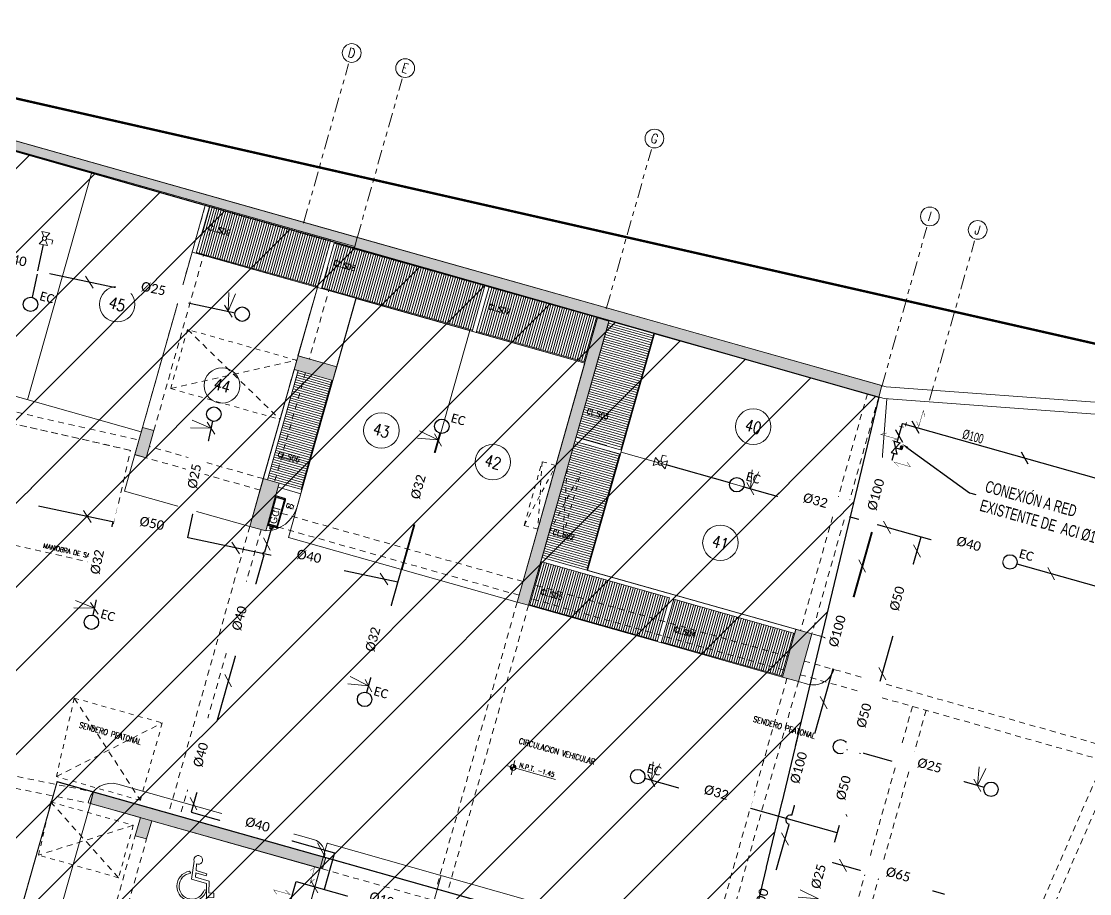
# Model space of a CAD drawing. Header units: inches. Extents: x 0 to 766, y -245 to 236.
# Drawn here: x 113.95 to 136.53, y -186.91 to -168.47 of the extents above; entities that cross this region are included whole.
import ezdxf
from ezdxf import colors
from ezdxf.entities.mleader import LeaderData, LeaderLine
from ezdxf.enums import TextEntityAlignment as Align
from ezdxf.math import Vec2, Vec3

# ---------------------------------------------------------------- set-up
doc = ezdxf.new("R2010")
doc.units = ezdxf.units.IN
doc.header["$MEASUREMENT"] = 0
for name, pattern in [('CONTINUA', [0]), ('HIDDEN2', [0.1875, 0.125, -0.0625]), ('PHANTOM', [2.5, 1.25, -0.25, 0.25, -0.25, 0.25, -0.25])]:
    doc.linetypes.add(name, pattern=pattern)
for name, color, linetype, lineweight in [('00 SOS 911 - ACCES. ACI', 125, 'Continuous', 9), ('000 SOS 911 - ACCESORIOS ACI', 3, 'Continuous', 20), ('000 SOS 911 ROCIADORES', 5, 'Continuous', 25), ('000 SOS 911 SOPORTES ACI', 3, 'Continuous', 25), ('000 SOS 911 TEXTOS', 4, 'Continuous', 0), ('000 SOS 911 TEXTOS ACI', 7, 'Continuous', 9), ('000 SOS 911 TUBERIA ACI', 1, 'Continuous', 25), ('A-PLACAS', 251, 'Continuous', 9), ('A-TEXTO-INDICACIONES', 251, 'Continuous', 9), ('A-VIGAS', 251, 'HIDDEN2', 9), ('CIRCULACION PEATONAL', 251, 'Continuous', 5), ('CLOSET', 251, 'Continuous', 9), ('EJES', 251, 'PHANTOM', 9), ('HATCH', 251, 'Continuous', 9), ('MUMERACIONESTAC', 251, 'Continuous', 9), ('MURO-BAJO', 251, 'Continuous', 9), ('MUROS', 251, 'Continuous', 9), ('NIVELES-NPT', 251, 'Continuous', 9), ('PROYECCIONES', 251, 'HIDDEN2', 9), ('Tabique 0.09', 251, 'Continuous', 5), ('TEXTO-AMBIENTE', 251, 'Continuous', 9), ('TEXTO-INDICACIONES', 251, 'Continuous', 9), ('VEREDAS', 251, 'Continuous', 9)]:
    doc.layers.add(name, color=color, linetype=linetype, lineweight=lineweight)
doc.layers.add('LAYERYYY', color=7, linetype='Continuous')
doc.layers.add('relleno', color=7, linetype='Continuous')
doc.styles.add('FICO', font='bgothl.ttf')
doc.styles.add('P&R', font='calibril.ttf')
doc.styles.add('PIPE', font='ARIALN.TTF', dxfattribs={"width": 0.8})
doc.styles.add('ROMANS', font='romans.shx', dxfattribs={"width": 0.8})
pattern_1 = [(164.214, (125.621474, -177.44306), (-0.0136023, -0.0481142), [])]
pattern_2 = [(74.214, (120.60737, -173.5834), (-0.0481142, 0.01360226), [])]
pattern_3 = [(74.214, (117.816726, -172.794433), (-0.0481142, 0.01360226), [])]
pattern_4 = [(74.214, (123.73478, -174.46757), (-0.0481142, 0.0136023), [])]
pattern_5 = [(344.214, (119.878916, -178.36561), (0.0136023, 0.0481142), [])]
pattern_6 = [(74.214, (127.8503, -181.68955), (-0.0481142, 0.0136023), [])]
pattern_7 = [(164.214, (125.64868, -177.34683), (-0.01360226, -0.0481142), [])]
pattern_8 = [(74.214, (127.646216, -180.665403), (-0.0481142, 0.01360226), [])]

# ---------------------------------------------------------------- blocks, each defined once
blk = doc.blocks.new('ESTR_PISO-SS')
at = {"layer": 'HATCH'}
h = blk.add_hatch(color=251, dxfattribs=at)
h.dxf.hatch_style = 1
h.paths.add_polyline_path([(16.428, 16.4), (24.278, 16.4), (24.278, 16.15), (16.428, 16.15)])
h.paths.add_polyline_path([(48.728, 19.44), (44.428, 19.44), (44.428, 18.05), (36.628, 18.05), (36.628, 17.65), (34.728, 17.65), (34.728, 15.94), (31.928, 15.94), (31.928, 15.69), (34.928, 15.69), (34.928, 17.45), (36.828, 17.45), (36.828, 17.85), (44.628, 17.85), (44.628, 19.24), (48.728, 19.24)])
h.paths.add_polyline_path([(8.478, 13.45), (12.478, 13.45), (12.478, 13.12), (12.278, 13.12), (12.278, 13.2), (8.478, 13.2)])
h.paths.add_polyline_path([(23.721, 47.977), (29.109, 49.079), (30.328, 43.124), (30.328, 34.35), (47.128, 34.35), (47.128, 29.35), (48.029, 29.35), (53.644, 25.45), (50.178, 20.459), (50.178, 19.24), (49.978, 19.24), (49.978, 20.521), (53.366, 25.4), (47.967, 29.15), (46.878, 29.15), (46.878, 34.1), (30.078, 34.1), (30.078, 43.098), (28.914, 48.784), (23.771, 47.732)])
h.paths.add_polyline_path([(-8.481, 46.57), (-7.091, 19.845), (-0.802, 20.216), (-0.296, 10.5), (5.028, 10.5), (5.028, 13.2), (5.278, 13.2), (5.278, 10.25), (-0.533, 10.25), (-1.038, 19.952), (-7.327, 19.581), (-8.742, 46.77), (6.203, 46.77), (6.203, 46.57)])
h = blk.add_hatch(color=251, dxfattribs=at)
h.dxf.hatch_style = 1
h.paths.add_polyline_path([(8.478, 18.6), (5.028, 18.6), (5.028, 17.15), (5.278, 17.15), (5.278, 18.35), (8.478, 18.35)])
h.paths.add_polyline_path([(4.028, 23.92), (8.478, 23.92), (8.478, 24.17), (5.278, 24.17), (5.278, 25.35), (5.028, 25.35), (5.028, 24.17), (4.028, 24.17)])
h.paths.add_polyline_path([(12.478, 20.57), (12.478, 22.52), (16.178, 22.52), (16.178, 20.57), (16.378, 20.57), (16.378, 22.52), (16.878, 22.52), (16.878, 22.77), (12.478, 22.77), (12.478, 29.37), (12.278, 29.37), (12.278, 20.57)])
h.paths.add_polyline_path([(15.778, 24.57), (19.078, 24.57), (19.078, 24.82), (15.778, 24.82)])
h.paths.add_polyline_path([(-2.283, 28.477), (-2.882, 28.446), (-2.869, 28.196), (-2.27, 28.227)])
h.paths.add_polyline_path([(-2.023, 23.484), (-2.622, 23.452), (-2.609, 23.203), (-2.01, 23.234)])
h.paths.add_polyline_path([(-2.543, 33.47), (-3.142, 33.439), (-3.129, 33.189), (-2.53, 33.22)])
h.paths.add_polyline_path([(4.028, 33.97), (9.128, 33.97), (9.128, 33.72), (5.378, 33.72), (5.378, 33.32), (5.128, 33.32), (5.128, 33.72), (4.028, 33.72)])
h.paths.add_polyline_path([(4.028, 29.27), (5.028, 29.27), (5.028, 29.87), (5.378, 29.87), (5.378, 29.27), (8.478, 29.27), (8.478, 29.02), (4.028, 29.02)])
h.paths.add_polyline_path([(5.678, 44.02), (6.528, 44.02), (6.528, 43.72), (5.678, 43.72)])
h.paths.add_polyline_path([(6.028, 41.32), (6.028, 40.27), (5.678, 40.27), (5.678, 41.32)])
h.paths.add_polyline_path([(3.178, 41.07), (3.178, 41.67), (2.928, 41.67), (2.928, 41.07)])
h.paths.add_polyline_path([(-3.188, 41.072), (-3.788, 41.041), (-3.775, 40.791), (-3.175, 40.822)])
h.paths.add_polyline_path([(17.728, 41.32), (17.728, 40.27), (17.378, 40.27), (17.378, 41.32)])
h.paths.add_polyline_path([(24.628, 44.795), (24.628, 44.195), (24.378, 44.195), (24.378, 44.795)])
h.paths.add_polyline_path([(24.628, 40.87), (24.628, 40.27), (24.378, 40.27), (24.378, 40.87)])
h.paths.add_polyline_path([(14.278, 33.72), (18.278, 33.72), (18.278, 33.97), (14.278, 33.97)])
h.paths.add_polyline_path([(15.778, 29.37), (19.078, 29.37), (19.078, 29.12), (15.778, 29.12)])
h.paths.add_polyline_path([(23.178, 28.595), (23.778, 28.595), (23.778, 28.845), (23.178, 28.845)])
h.paths.add_polyline_path([(23.178, 33.72), (23.778, 33.72), (23.778, 33.97), (23.178, 33.97)])
h.paths.add_polyline_path([(30.578, 28.725), (31.178, 28.725), (31.178, 28.975), (30.578, 28.975)])
h.paths.add_polyline_path([(36.628, 29.65), (36.628, 28.725), (36.878, 28.725), (36.878, 29.65)])
h.paths.add_polyline_path([(41.753, 30), (41.753, 29.4), (42.003, 29.4), (42.003, 30)])
h.paths.add_polyline_path([(46.878, 23.1), (46.878, 22.5), (47.128, 22.5), (47.128, 23.1)])
h.paths.add_polyline_path([(41.753, 22.75), (41.753, 22.15), (42.003, 22.15), (42.003, 22.75)])
h.paths.add_polyline_path([(28.078, 15.69), (27.828, 15.69), (27.828, 16.4), (28.078, 16.4)])
h.paths.add_polyline_path([(23.178, 20.57), (23.778, 20.57), (23.778, 20.82), (23.178, 20.82)])
h.paths.add_polyline_path([(23.178, 23.47), (23.778, 23.47), (23.778, 23.72), (23.178, 23.72)])
h.paths.add_polyline_path([(30.578, 20.15), (31.178, 20.15), (31.178, 20.4), (30.578, 20.4)])
h.paths.add_polyline_path([(36.628, 22.75), (36.628, 22.15), (36.878, 22.15), (36.878, 22.75)])
h.paths.add_polyline_path([(30.578, 25.2), (31.178, 25.2), (31.178, 25.45), (30.578, 25.45)])
h.paths.add_polyline_path([(18.978, 20.57), (19.578, 20.57), (19.578, 20.82), (18.978, 20.82)])
h.paths.add_polyline_path([(16.428, 12.87), (12.278, 12.87), (12.278, 13.12), (16.178, 13.12), (16.178, 18.52), (12.478, 18.52), (12.478, 15.12), (12.278, 15.12), (12.278, 18.77), (16.428, 18.77)])
h.paths.add_polyline_path([(5.028, 13.45), (8.478, 13.45), (8.478, 13.2), (5.028, 13.2)])
h.paths.add_polyline_path([(6.203, 46.52), (6.203, 46.77), (17.728, 46.77), (17.728, 46.52)])
h.paths.add_polyline_path([(11.553, 40.27), (11.803, 40.27), (11.803, 46.515), (11.553, 46.515)])
at = {"layer": 'A-PLACAS', "elevation": 0}
for points in [[(-8.481, 46.57), (-7.091, 19.845), (-0.802, 20.216), (-0.296, 10.5), (5.028, 10.5), (5.028, 13.2), (5.278, 13.2), (5.278, 10.25), (-0.533, 10.25), (-1.038, 19.952), (-7.327, 19.581), (-8.742, 46.77), (6.203, 46.77), (6.203, 46.57)], [(6.203, 46.52), (6.203, 46.77), (17.728, 46.77), (17.728, 46.52)], [(11.553, 40.27), (11.803, 40.27), (11.803, 46.515), (11.553, 46.515)], [(5.678, 44.02), (6.528, 44.02), (6.528, 43.72), (5.678, 43.72)], [(3.178, 41.07), (3.178, 41.67), (2.928, 41.67), (2.928, 41.07)], [(6.028, 41.32), (6.028, 40.27), (5.678, 40.27), (5.678, 41.32)], [(17.728, 41.32), (17.728, 40.27), (17.378, 40.27), (17.378, 41.32)], [(4.028, 33.97), (9.128, 33.97), (9.128, 33.72), (5.378, 33.72), (5.378, 33.32), (5.128, 33.32), (5.128, 33.72), (4.028, 33.72)]]:
    blk.add_lwpolyline(points, close=True, dxfattribs=at)
at = {"layer": 'A-VIGAS'}
for p, q in [((2.928, 41.67, 0), (2.928, 46.52, 0)), ((3.178, 41.67, 0), (3.178, 46.52, 0)), ((5.678, 46.52, 0), (5.678, 44.02, 0)), ((5.928, 46.52, 0), (5.928, 44.02, 0)), ((17.478, 46.52, 0), (17.478, 41.32, 0)), ((17.728, 46.52, 0), (17.728, 41.32, 0)), ((5.678, 43.72), (5.678, 41.32)), ((5.928, 43.72), (5.928, 41.32)), ((-3.175, 40.822, 0), (2.878, 41.137, 0)), ((5.678, 41.32, 0), (3.178, 41.32, 0)), ((5.678, 41.07, 0), (3.178, 41.07, 0)), ((6.028, 40.72, 0), (11.553, 40.72, 0)), ((17.378, 40.72, 0), (11.803, 40.72, 0)), ((24.378, 40.72, 0), (17.728, 40.72, 0)), ((6.028, 40.42, 0), (11.553, 40.42, 0)), ((17.378, 40.42, 0), (11.803, 40.42, 0)), ((24.375, 40.42, 0), (17.728, 40.42, 0)), ((20.193, 40.42, 0), (20.193, 33.97, 0)), ((20.493, 40.42, 0), (20.493, 33.97, 0)), ((5.678, 40.27, 0), (5.678, 33.97, 0)), ((5.928, 40.27, 0), (5.928, 33.97, 0)), ((11.553, 40.27, 0), (11.553, 33.97, 0)), ((11.803, 40.27, 0), (11.803, 33.97, 0)), ((17.478, 40.27, 0), (17.478, 33.97, 0)), ((17.728, 40.27, 0), (17.728, 33.97, 0)), ((24.375, 40.27, 0), (23.525, 33.97, 0)), ((24.628, 40.27, 0), (23.778, 33.97)), ((-2.543, 33.47, 0), (4.028, 33.97, 0)), ((9.128, 33.97, 0), (11.553, 33.97, 0)), ((11.803, 33.97, 0), (14.278, 33.97, 0)), ((-2.527, 33.221, 0), (4.037, 33.72, 0)), ((9.128, 33.72, 0), (12.278, 33.72, 0)), ((5.128, 29.87, 0), (5.128, 33.32, 0)), ((5.378, 29.87, 0), (5.378, 33.32, 0))]:
    blk.add_line(p, q, dxfattribs=at)
at = {"layer": 'A-VIGAS', "elevation": 0}
blk.add_lwpolyline([(2.878, 41.387), (-3.188, 41.072), (-3.475, 46.57)], dxfattribs=at)
blk = doc.blocks.new('A$C5B0679F2')
at = {"layer": 'MURO-BAJO', "linetype": 'ByBlock'}
for points in [[(0.7, 0.28), (0.64, 0.52), (0.342, 0.52), (0.323, 0.613), (0.551, 0.613), (0.551, 0.659), (0.313, 0.659), (0.284, 0.8, 4.631739), (0.22, 0.84), (0.273, 0.458), (0.597, 0.458), (0.679, 0.165), (0.829, 0.211), (0.806, 0.304)], [(0.593, 0.319, -1.909264), (0.223, 0.575), (0.186, 0.609, 1.829458), (0.638, 0.319)]]:
    blk.add_lwpolyline(points, format="xyb", close=True, dxfattribs=at)
blk = doc.blocks.new('GCI_01')
at = {"color": 251}
for points in [[(-0.3, 0.02), (-0.3, 0.22), (-0.32, 0.22), (-0.32, 0), (0.32, 0), (0.32, 0.22), (0.3, 0.22), (0.3, 0.02)], [(0.3, 0.2), (0.3, 0.22), (-0.3, 0.22), (-0.3, 0.2)]]:
    blk.add_lwpolyline(points, close=True, dxfattribs=at)
blk = doc.blocks.new('NPT')
at = {"layer": 'NIVELES-NPT'}
h = blk.add_hatch(color=256, dxfattribs=at)
h.paths.add_polyline_path([(0, -0.061), (0, 0), (-0.06, 0, 0.004279), (-0.06, -0.001, 0.414214)])
h.paths.add_polyline_path([(0, 0), (0.06, 0, 0.409209), (0, 0.059)])
blk.add_line((0.932, 0), (-0.119, 0), dxfattribs=at)
blk.add_lwpolyline([(0, -0.16), (0, 0.149)], dxfattribs=at)
at = {"layer": 'NIVELES-NPT', "linetype": 'Continuous'}
blk.add_circle((0, -0.001), 0.0603, dxfattribs=at)
at = {"layer": 'NIVELES-NPT', "style": 'ROMANS', "width": 0.8}
blk.add_attdef('N.P.T.±0.00', (0.118, 0.036), '', height=0.1, dxfattribs=at)
blk = doc.blocks.new('EJE')
at = {"linetype": 'Continuous'}
blk.add_circle((0, 0), 0.5, dxfattribs=at)
at = {"layer": 'A-TEXTO-INDICACIONES', "style": 'ROMANS'}
blk.add_attdef('EJE', text='', height=0.22, rotation=0, dxfattribs=at).set_placement((0.007, 0.028), align=Align.MIDDLE_CENTER)
blk = doc.blocks.new('A$C0ADE16D5')
at = {"layer": 'PROYECCIONES', "color": 252}
blk.add_lwpolyline([(-2.495, -0.163), (-2.104, -6.15), (0.39, -5.987), (0, 0)], close=True, dxfattribs=at)
at = {"layer": 'PROYECCIONES', "color": 252, "char_height": 0.1, "attachment_point": 1, "rotation": 274, "style": 'ROMANS'}
for s, width, insert in [('\\pxql;MANIOBRA DE SALIDA', 3.38466, (-0.055, -0.11)), ('MANIOBRA DE SALIDA', 1.28481, (-2.013, -4.791))]:
    blk.add_mtext_dynamic_manual_height_columns(s, width=width, gutter_width=12.5, heights=[0], dxfattribs=dict(at, insert=insert))
blk = doc.blocks.new('UPR1')
at = {"layer": '000 SOS 911 ROCIADORES'}
blk.add_circle((0, 0), 6, dxfattribs=at)
blk = doc.blocks.new('SPRIG4')
blk.add_circle((0, 0), 6)
at = {"layer": 'LAYERYYY', "insert": (11.62, 12.96), "char_height": 7.5, "width": 9.4411, "attachment_point": 2, "style": 'P&R'}
blk.add_mtext('EC', dxfattribs=at)
blk = doc.blocks.new('000 SOS 911 Gabinete ACI')
at = {"layer": '000 SOS 911 - ACCESORIOS ACI', "const_width": 0.0176}
blk.add_lwpolyline([(-0.524, 0.177), (0.532, 0.177), (0.532, -0.177), (-0.524, -0.177)], close=True, dxfattribs=at)
at = {"layer": '000 SOS 911 - ACCESORIOS ACI', "color": 7, "style": 'FICO'}
blk.add_text('GCI', height=0.2637, rotation=0.0012, dxfattribs=at).set_placement((-0.485, -0.132, 0))
blk = doc.blocks.new('000 SOS911 - COLGADORES')
at = {"layer": '000 SOS 911 - ACCESORIOS ACI'}
blk.add_lwpolyline([(2289.82, 2442.904), (2290.031, 2442.693)], dxfattribs=at)
blk = doc.blocks.new('006')
at = {"layer": '000 SOS 911 - ACCESORIOS ACI'}
h = blk.add_hatch(color=256, dxfattribs=at)
h.dxf.hatch_style = 1
h.paths.add_polyline_path([(1806.967, 1493.848), (1806.967, 1493.902), (1806.87, 1493.902), (1806.87, 1493.848)])
at = {"layer": '000 SOS 911 - ACCESORIOS ACI', "lineweight": 30}
for p, q in [((1806.87, 1493.719), (1806.87, 1493.902)), ((1806.967, 1493.902), (1806.87, 1493.902)), ((1806.967, 1493.848), (1806.967, 1493.902)), ((1806.707, 1493.807), (1807.032, 1493.632)), ((1807.032, 1493.807), (1806.707, 1493.632)), ((1806.707, 1493.632), (1806.707, 1493.807)), ((1806.87, 1493.848), (1806.967, 1493.848)), ((1807.032, 1493.632), (1807.032, 1493.807))]:
    blk.add_line(p, q, dxfattribs=at)
blk = doc.blocks.new('000 SOS911 - VALVULA DE PURGA')
at = {"layer": '000 SOS 911 - ACCESORIOS ACI'}
for p, q in [((2264.994, 2413.473), (2264.994, 2413.606)), ((2264.994, 2413.606), (2265.084, 2413.606)), ((2264.862, 2413.343), (2264.862, 2413.519)), ((2264.862, 2413.519), (2264.959, 2413.455)), ((2264.957, 2413.405), (2264.862, 2413.343)), ((2265.127, 2413.519), (2265.029, 2413.455)), ((2265.032, 2413.406), (2265.127, 2413.343)), ((2265.127, 2413.343), (2265.127, 2413.519))]:
    blk.add_line(p, q, dxfattribs=at)
blk.add_circle((2264.994, 2413.429), 0.044, dxfattribs=at)
blk = doc.blocks.new('Soporte Longitudinal')
at = {"layer": '000 SOS 911 SOPORTES ACI', "const_width": 0.02}
blk.add_lwpolyline([(-0.14, -0.149), (-0.405, 0), (0.405, 0), (0.197, 0.164)], dxfattribs=at)
blk = doc.blocks.new('ACCS.ELBOW.90')
at = {"layer": '000 SOS 911 - ACCESORIOS ACI', "color": 100}
for p, q in [((0.098, 0.168), (-0.098, 0.168)), ((0.168, -0.098), (0.168, 0.098))]:
    blk.add_line(p, q, dxfattribs=at)
at = {"layer": '000 SOS 911 - ACCESORIOS ACI', "color": 9}
for p in [(0, 0.168), (0.168, 0)]:
    blk.add_line(p, (0, 0), dxfattribs=at)
blk = doc.blocks.new('SOPORT NUEV')
at = {"layer": '000 SOS 911 SOPORTES ACI', "color": 1, "const_width": 0.00879, "elevation": 0}
blk.add_lwpolyline([(226899.283, 8188413.479), (226899.349, 8188413.362), (226899.349, 8188413.718), (226899.421, 8188413.627)], dxfattribs=at)

msp = doc.modelspace()

# ---------------------------------------------------------------- hatches: boundary and pattern name
at = {"layer": 'HATCH'}
h = msp.add_hatch(dxfattribs=at)
h.set_pattern_fill('_USER', color=251, scale=0.05, angle=164.214, pattern_type=0)
h.set_pattern_definition(pattern_3)
h.paths.add_polyline_path([(120.489, -173.082), (117.939, -172.361), (117.659, -173.353), (120.209, -174.074)])
h = msp.add_hatch(dxfattribs=at)
h.set_pattern_fill('_USER', color=251, scale=0.05, angle=164.214, pattern_type=0)
h.set_pattern_definition(pattern_3)
h.paths.add_polyline_path([(120.489, -173.082), (117.939, -172.361), (117.659, -173.353), (120.209, -174.074)])
h = msp.add_hatch(dxfattribs=at)
h.set_pattern_fill('_USER', color=251, scale=0.05, angle=164.214, pattern_type=0)
h.set_pattern_definition(pattern_2)
h.paths.add_polyline_path([(123.747, -174.055), (120.572, -173.158), (120.305, -174.101), (123.481, -174.998)])
h = msp.add_hatch(dxfattribs=at)
h.set_pattern_fill('_USER', color=251, scale=0.05, angle=164.214, pattern_type=0)
h.set_pattern_definition(pattern_2)
h.paths.add_polyline_path([(123.747, -174.055), (120.572, -173.158), (120.305, -174.101), (123.481, -174.998)])
h = msp.add_hatch(dxfattribs=at)
h.set_pattern_fill('_USER', color=251, scale=0.05, angle=164.214, pattern_type=0)
h.set_pattern_definition(pattern_4)
h.paths.add_polyline_path([(126.129, -174.729), (123.844, -174.083), (123.577, -175.026), (125.862, -175.672)])
h = msp.add_hatch(dxfattribs=at)
h.set_pattern_fill('_USER', color=251, scale=0.05, angle=164.214, pattern_type=0)
h.set_pattern_definition(pattern_4)
h.paths.add_polyline_path([(126.129, -174.729), (123.844, -174.083), (123.577, -175.026), (125.862, -175.672)])
h = msp.add_hatch(dxfattribs=at)
h.set_pattern_fill('_USER', color=251, scale=0.05, angle=164.214, pattern_type=0)
h.set_pattern_definition(pattern_7)
h.paths.add_polyline_path([(125.676, -177.251), (126.619, -177.517), (127.313, -175.063), (126.37, -174.797)])
h = msp.add_hatch(dxfattribs=at)
h.set_pattern_fill('_USER', color=251, scale=0.05, angle=164.214, pattern_type=0)
h.set_pattern_definition(pattern_7)
h.paths.add_polyline_path([(125.676, -177.251), (126.619, -177.517), (127.313, -175.063), (126.37, -174.797)])
h = msp.add_hatch(dxfattribs=at)
h.set_pattern_fill('_USER', color=251, scale=0.05, angle=-15.786, pattern_type=0)
h.set_pattern_definition(pattern_5)
h.paths.add_polyline_path([(120.513, -176.051), (119.81, -175.852), (119.157, -178.162), (119.86, -178.36)])
h = msp.add_hatch(dxfattribs=at)
h.set_pattern_fill('_USER', color=251, scale=0.05, angle=-15.786, pattern_type=0)
h.set_pattern_definition(pattern_5)
h.paths.add_polyline_path([(120.513, -176.051), (119.81, -175.852), (119.157, -178.162), (119.86, -178.36)])
h = msp.add_hatch(dxfattribs=at)
h.set_pattern_fill('_USER', color=251, scale=0.05, angle=164.214, pattern_type=0)
h.set_pattern_definition(pattern_1)
h.paths.add_polyline_path([(126.592, -177.613), (125.649, -177.347), (124.955, -179.801), (125.898, -180.067)])
h = msp.add_hatch(dxfattribs=at)
h.set_pattern_fill('_USER', color=251, scale=0.05, angle=164.214, pattern_type=0)
h.set_pattern_definition(pattern_1)
h.paths.add_polyline_path([(126.592, -177.613), (125.649, -177.347), (124.955, -179.801), (125.898, -180.067)])
h = msp.add_hatch(dxfattribs=at)
h.set_pattern_fill('_USER', color=251, scale=0.05, angle=74.214, pattern_type=0)
h.set_pattern_definition(pattern_8)
h.paths.add_polyline_path([(127.393, -181.56), (127.646, -180.665), (124.928, -179.897), (124.675, -180.792)])
h = msp.add_hatch(dxfattribs=at)
h.set_pattern_fill('_USER', color=251, scale=0.05, angle=74.214, pattern_type=0)
h.set_pattern_definition(pattern_8)
h.paths.add_polyline_path([(127.393, -181.56), (127.646, -180.665), (124.928, -179.897), (124.675, -180.792)])
h = msp.add_hatch(dxfattribs=at)
h.set_pattern_fill('_USER', color=251, scale=0.05, angle=74.214, pattern_type=0)
h.set_pattern_definition(pattern_6)
h.paths.add_polyline_path([(130.039, -182.308), (130.292, -181.414), (127.742, -180.693), (127.489, -181.588)])
h = msp.add_hatch(dxfattribs=at)
h.set_pattern_fill('_USER', color=251, scale=0.05, angle=74.214, pattern_type=0)
h.set_pattern_definition(pattern_6)
h.paths.add_polyline_path([(130.039, -182.308), (130.292, -181.414), (127.742, -180.693), (127.489, -181.588)])

# ---------------------------------------------------------------- linework, layer by layer
at = {"color": 2, "elevation": 0}
msp.add_lwpolyline([(115.474, -184.758), (115.474, -184.758)], dxfattribs=at)
msp.add_arc((119.302, -178.566, 0), 0.7, 224.2353, 224.2356)
at = {"layer": '000 SOS 911 - ACCESORIOS ACI'}
for p, q in [((118.322, -174.595, 0), (118.331, -174.198, 0)), ((118.322, -174.595, 0), (118.475, -174.229, 0)), ((129.358, -178.344, 0), (129.394, -177.948, 0)), ((129.358, -178.344, 0), (129.536, -177.989, 0)), ((127.265, -184.515, 0), (127.3, -184.12, 0)), ((127.265, -184.515, 0), (127.442, -184.16, 0)), ((134.155, -184.619, 0), (134.19, -184.223, 0)), ((134.155, -184.619, 0), (134.332, -184.264, 0))]:
    msp.add_line(p, q, dxfattribs=at)
at = {"layer": '000 SOS 911 - ACCESORIOS ACI', "color": 4, "elevation": 0}
for points in [[(117.555, -176.897), (117.955, -177.065), (117.521, -177.056)], [(122.365, -177.122), (122.753, -177.316), (122.321, -177.278)]]:
    msp.add_lwpolyline(points, dxfattribs=at)
at = {"layer": '000 SOS 911 TUBERIA ACI'}
for p, q in [((122.794, -177.174, 0), (121.244, -182.654, 0)), ((129.217, -178.304, 0), (132.064, -179.109, 0)), ((136.163, -180.267, 0), (139.134, -181.107, 0)), ((131.676, -183.918, 0), (132.578, -180.725, 0)), ((131.676, -183.918, 0), (131.24, -185.459, 0)), ((131.409, -183.842, 0), (131.676, -183.918, 0)), ((131.676, -183.918, 0), (134.297, -184.659, 0)), ((130.113, -185.32, 0), (127.123, -184.475, 0)), ((131.193, -185.625, 0), (130.113, -185.32, 0)), ((131.023, -186.226, 0), (131.24, -185.459, 0)), ((131.023, -186.226, 0), (130.718, -187.307, 0)), ((131.023, -186.226, 0), (133.791, -187.009, 0))]:
    msp.add_line(p, q, dxfattribs=at)
at = {"layer": '000 SOS 911 TUBERIA ACI', "elevation": 0}
for points in [[(112.28, -173.317), (118.466, -174.625)], [(114.293, -173.743), (114.174, -174.3)], [(117.986, -176.921), (117.46, -179.377)], [(132.001, -178.987), (132.394, -177.598)], [(132.427, -177.479), (132.427, -177.479)], [(128.923, -178.221), (127.58, -177.841)], [(111.264, -178.067), (121.905, -180.316)], [(115.883, -179.043), (115.461, -181.02)], [(119.233, -179.175), (119.088, -179.689)], [(130.23, -185.249), (131.947, -179.179)], [(131.974, -179.083), (131.974, -179.083)], [(119.071, -179.749), (117.534, -185.185)], [(117.534, -185.185), (120.566, -186.042)], [(119.355, -188.063), (119.753, -186.653), (129.088, -189.292), (130.176, -185.442)], [(120.566, -186.042), (120.346, -186.821)]]:
    msp.add_lwpolyline(points, dxfattribs=at)
at = {"layer": '000 SOS 911 TUBERIA ACI', "color": 3, "elevation": 0}
msp.add_lwpolyline([(132.769, -176.911), (132.914, -177.171)], dxfattribs=at)
at = {"layer": '000 SOS 911 TUBERIA ACI', "color": 5}
msp.add_circle((119.233, -179.175, 0), 0.0312, dxfattribs=at)
at = {"layer": '000 SOS 911 TUBERIA ACI', "color": 4}
for centre, radius, start, end in [((131.974, -179.083, 0), 0.1, 74.2053, 254.2227), ((119.079, -179.719, 0), 0.0312, 74.214, 254.214), ((130.203, -185.345, 0), 0.1, 74.2416, 254.1864)]:
    msp.add_arc(centre, radius, start, end, dxfattribs=at)
at = {"layer": 'CIRCULACION PEATONAL', "color": 251, "linetype": 'CONTINUA', "ltscale": 0.25, "elevation": 0}
for points in [[(117.557, -173.345), (117.843, -172.334), (113.032, -170.974), (111.671, -175.785), (116.483, -177.146)], [(115.437, -171.654), (114.077, -176.466)], [(123.427, -175.004), (121.999, -180.056)], [(126.625, -177.571), (131.989, -179.087)], [(122.821, -186.524), (121.46, -191.335)]]:
    msp.add_lwpolyline(points, dxfattribs=at)
for points in [[(118.775, -179.145), (120.204, -174.093), (117.557, -173.345), (116.129, -178.397)], [(125.857, -175.691), (124.429, -180.743), (119.593, -179.376), (121.021, -174.324)], [(132.185, -176.441), (127.332, -175.069), (125.917, -180.073), (131.282, -181.589), (132.061, -178.833), (132.238, -176.445)], [(114.358, -188.704), (115.406, -184.999), (120.265, -186.373), (119.218, -190.078)], [(120.415, -185.843), (125.226, -187.204), (123.866, -192.015), (119.055, -190.655)]]:
    msp.add_lwpolyline(points, close=True, dxfattribs=at)
at = {"layer": 'CIRCULACION PEATONAL'}
msp.add_point((120.415, -185.843, 0), dxfattribs=at)
at = {"layer": 'CLOSET'}
for p, q in [((117.644, -173.369, 0), (120.204, -174.093, 0)), ((117.649, -173.35, 0), (120.209, -174.074, 0)), ((120.29, -174.117, 0), (123.475, -175.018, 0)), ((120.296, -174.098, 0), (123.481, -174.998, 0)), ((123.572, -175.045, 0), (125.857, -175.691, 0)), ((123.577, -175.026, 0), (125.862, -175.672, 0)), ((126.616, -177.527, 0), (127.313, -175.063, 0)), ((126.635, -177.532, 0), (127.332, -175.069, 0)), ((119.86, -178.36, 0), (120.513, -176.051, 0)), ((119.879, -178.366, 0), (120.532, -176.056, 0)), ((126.592, -177.613, 0), (125.898, -180.067, 0)), ((126.611, -177.619, 0), (125.917, -180.073, 0)), ((124.669, -180.811, 0), (127.388, -181.58, 0)), ((124.675, -180.792, 0), (127.393, -181.56, 0)), ((127.484, -181.607, 0), (130.034, -182.328, 0)), ((127.489, -181.588, 0), (130.039, -182.308, 0))]:
    msp.add_line(p, q, dxfattribs=at)
at = {"layer": 'EJES', "linetype": 'PHANTOM', "ltscale": 0.25}
for p, q in [((119.913, -172.732, 0), (120.865, -169.364, 0)), ((121.043, -173.052, 0), (121.996, -169.684, 0)), ((126.312, -174.541, 0), (127.264, -171.173, 0)), ((132.134, -176.187, 0), (133.086, -172.819, 0)), ((133.144, -176.473, 0), (134.096, -173.105, 0))]:
    msp.add_line(p, q, dxfattribs=at)
at = {"layer": 'MUMERACIONESTAC', "linetype": 'Continuous'}
for centre in [(115.973, -174.447, 0), (118.189, -176.165, 0), (121.557, -177.117, 0), (129.417, -177.035, 0), (123.914, -177.783, 0), (128.723, -179.489, 0)]:
    msp.add_circle(centre, 0.375, dxfattribs=at)
at = {"layer": 'MUROS'}
for p, q in [((132.228, -176.193, 0), (106.668, -168.967, 0)), ((113.027, -170.973, 0), (117.843, -172.334, 0)), ((117.939, -172.361, 0), (120.489, -173.082, 0)), ((123.844, -174.083, 0), (126.129, -174.729, 0)), ((126.129, -174.729, 0), (124.429, -180.743, 0)), ((125.676, -177.251, 0), (126.37, -174.797, 0)), ((126.37, -174.797, 0), (132.185, -176.441, 0)), ((120.613, -175.767, 0), (119.795, -175.536, 0)), ((119.81, -175.852, 0), (120.532, -176.056, 0)), ((120.532, -176.056, 0), (120.613, -175.767, 0)), ((143.72, -177.042, 0), (132.228, -176.193, 0)), ((132.185, -176.441, 0), (143.452, -177.273, 0)), ((124.955, -179.801, 0), (125.649, -177.347, 0)), ((119.112, -179.24, 0), (119.371, -178.326, 0)), ((118.775, -179.145, 0), (119.112, -179.24, 0)), ((124.669, -180.811, 0), (124.928, -179.897, 0)), ((124.429, -180.743, 0), (124.669, -180.811, 0)), ((130.292, -181.414, 0), (130.034, -182.328, 0)), ((130.371, -182.423, 0), (130.657, -181.413, 0)), ((130.034, -182.328, 0), (130.371, -182.423, 0)), ((115.406, -184.999, 0), (115.474, -184.758, 0)), ((115.474, -184.758, 0), (120.381, -186.146, 0)), ((116.464, -185.298, 0), (115.406, -184.999, 0)), ((116.355, -185.683, 0), (116.464, -185.298, 0)), ((116.705, -185.366, 0), (116.596, -185.751, 0)), ((120.313, -186.386, 0), (116.705, -185.366, 0)), ((116.596, -185.751, 0), (116.355, -185.683, 0)), ((120.381, -186.146, 0), (120.313, -186.386, 0))]:
    msp.add_line(p, q, dxfattribs=at)
at = {"layer": 'MUROS', "elevation": 0}
msp.add_lwpolyline([(116.347, -177.627), (116.587, -177.695), (116.75, -177.117), (116.51, -177.049)], close=True, dxfattribs=at)
at = {"layer": 'PROYECCIONES'}
for p, q in [((117.459, -174.98, 0), (119.415, -176.883, 0)), ((117.105, -176.23, 0), (119.768, -175.632, 0)), ((115.066, -182.773, 0), (116.463, -184.934, 0)), ((114.689, -184.433, 0), (116.926, -183.298, 0)), ((114.567, -184.968, 0), (116.001, -186.57, 0)), ((116.314, -185.462, 0), (114.312, -186.092, 0))]:
    msp.add_line(p, q, dxfattribs=at)
at = {"layer": 'PROYECCIONES', "ltscale": 0.5}
for p, q in [((124.575, -179.122, 0), (125.245, -177.856, 0)), ((124.956, -177.775, 0), (124.864, -179.203, 0)), ((125.485, -177.924, 0), (125.393, -179.353, 0)), ((125.105, -179.271, 0), (125.774, -178.006, 0))]:
    msp.add_line(p, q, dxfattribs=at)
at = {"layer": 'PROYECCIONES', "color": 6, "linetype": 'PHANTOM', "ltscale": 0.5, "const_width": 0.05, "elevation": 0}
msp.add_lwpolyline([(164.908, -179.299), (163.462, -187.292, -0.177743), (161.369, -190.858), (155.504, -195.68), (140.885, -191.547), (143.272, -183.105), (143.731, -176.892), (106.776, -168.491)], format="xyb", dxfattribs=at)
at = {"layer": 'PROYECCIONES', "ltscale": 0.5, "elevation": 0}
for points in [[(119.768, -175.632), (117.459, -174.98), (117.105, -176.23), (119.415, -176.883)], [(124.956, -177.775), (125.245, -177.856), (124.864, -179.203), (124.575, -179.122)], [(125.105, -179.271), (125.393, -179.353), (125.774, -178.006), (125.485, -177.924)], [(116.463, -184.934), (114.689, -184.433), (115.066, -182.773), (116.926, -183.298)], [(116.001, -186.57), (114.312, -186.092), (114.567, -184.968), (116.314, -185.462)]]:
    msp.add_lwpolyline(points, close=True, dxfattribs=at)
at = {"layer": 'PROYECCIONES', "color": 251, "ltscale": 2, "const_width": 0.025, "elevation": 0}
msp.add_lwpolyline([(129.98, -188.859), (127.423, -197.905), (121.096, -196.116), (120.606, -197.848), (124.792, -199.032), (124.724, -199.272), (124.243, -199.136), (123.223, -202.745), (123.271, -202.758), (121.666, -208.436), (117.672, -207.307), (117.762, -206.989), (106.383, -203.772), (109.367, -193.216), (112.038, -193.971), (114.704, -184.541)], close=True, dxfattribs=at)
at = {"layer": 'Tabique 0.09', "lineweight": 0, "elevation": 0}
for points in [[(117.93, -172.359), (117.644, -173.369), (117.557, -173.345), (117.843, -172.334)], [(117.563, -173.325), (117.563, -173.325)], [(125.649, -177.347), (126.611, -177.619), (126.635, -177.532), (125.673, -177.26)]]:
    msp.add_lwpolyline(points, close=True, dxfattribs=at)
for points in [[(120.981, -173.273), (120.562, -173.155), (120.29, -174.117), (120.204, -174.093), (120.489, -173.082), (120.994, -173.225), (120.981, -173.273)], [(123.834, -174.08), (123.747, -174.055), (123.475, -175.018), (123.562, -175.042), (123.834, -174.08)], [(119.148, -178.159), (119.8, -175.849), (119.714, -175.825), (119.061, -178.134), (119.148, -178.159)], [(119.373, -178.316), (119.854, -178.452), (119.879, -178.366), (119.398, -178.23), (119.373, -178.316)]]:
    msp.add_lwpolyline(points, dxfattribs=at)
at = {"layer": 'Tabique 0.09', "lineweight": 0}
msp.add_polyline3d([(130.295, -181.404, 0), (130.32, -181.317, 0), (124.955, -179.801, 0), (124.93, -179.887, 0), (127.649, -180.656, 0), (127.388, -181.58, 0), (127.474, -181.604, 0), (127.736, -180.68, 0), (130.295, -181.404, 0)], dxfattribs=at)
at = {"layer": 'VEREDAS'}
for p, q in [((120.204, -174.093, 0), (119.795, -175.536, 0)), ((120.613, -175.767, 0), (121.022, -174.324, 0)), ((119.775, -178.73, 0), (119.854, -178.452, 0)), ((130.657, -181.413, 0), (130.849, -181.467, 0)), ((131.16, -182.022, 0), (131.119, -182.167, 0)), ((130.563, -182.477, 0), (130.371, -182.423, 0))]:
    msp.add_line(p, q, dxfattribs=at)
at = {"layer": 'VEREDAS', "elevation": 0}
msp.add_lwpolyline([(115.406, -184.999), (115.358, -184.985), (115.371, -184.937, -0.414212), (115.988, -184.592), (120.125, -185.761, -0.38519), (120.357, -186.139)], format="xyb", dxfattribs=at)
at = {"layer": 'VEREDAS'}
for centre, radius, start, end in [((119.102, -178.54, 0), 0.7, 270.8339, 344.2112), ((130.727, -181.9, 0), 0.45, 344.214, 74.214), ((130.686, -182.044, 0), 0.45, 254.2104, 344.214)]:
    msp.add_arc(centre, radius, start, end, dxfattribs=at)

# ---------------------------------------------------------------- block references
at = {"linetype": 'Continuous', "rotation": 73.46111227420867}
msp.add_blockref('A$C0ADE16D5', (110.406, -176.205, 0), dxfattribs=at)
for name, p, rotation in [('GCI_01', (119.235, -178.807, 0), 254.213998829618), ('A$C5B0679F2', (117.16, -186.969, 0), 344.2139988296181)]:
    msp.add_blockref(name, p, dxfattribs=dict(rotation=rotation))
at = {"rotation": 344.2139988296181}
msp.add_blockref('NPT', (124.341, -184.239, 0), dxfattribs=at).add_auto_attribs({'N.P.T.±0.00': 'N.P.T. -1.45'})
at = {"layer": '00 SOS 911 - ACCES. ACI'}
for p, rotation in [((-2632.006, -2087.843, 0), 348.011386793178), ((-2629.069, -2088.456, 0), 348.011386793178), ((-2628.493, -2092.279, 0), 348.039594805664), ((-2745.358, -1905.02, 0), 344.2139988296181), ((-2738.753, -1906.048, 0), 344.2139988296181), ((-2632.051, -2092.797, 0), 348.011386793178), ((-2735.866, -1906.864, 0), 344.2139988296181), ((-2628.912, -2093.461, 0), 348.011386793178), ((-2736.391, -1907.684, 0), 344.2139988296181), ((-2625.779, -2094.115, 0), 348.011386793178), ((-2732.396, -1907.845, 0), 344.2139988296181), ((-2628.37, -2099.794, 0), 348.1169249572258), ((-2628.37, -2099.794, 0), 348.1169249572258), ((-2735.966, -1909.962, 0), 344.2139988296181), ((-2749.791, -1910.108, 0), 344.2139988296181), ((-2746.827, -1910.216, 0), 344.2139988296181), ((-2746.827, -1910.216, 0), 344.2139988296181), ((-2737.207, -1910.571, 0), 344.2139988296181), ((-2740.846, -1912.219, 0), 344.2139988296181), ((-2733.956, -1912.323, 0), 344.2139988296181), ((-2736.782, -1912.849, 0), 344.2139988296181), ((-2738.023, -1913.458, 0), 344.2139988296181), ((-2747.833, -1913.665, 0), 344.2139988296181), ((-2747.973, -1914.466, 0), 344.2139988296181), ((-2737.312, -1914.723, 0), 344.2139988296181), ((-2737.312, -1914.723, 0), 344.2139988296181)]:
    msp.add_blockref('000 SOS911 - COLGADORES', p, dxfattribs=dict(at, rotation=rotation))
at = {"layer": '000 SOS 911 - ACCESORIOS ACI', "xscale": -0.4394526855468783, "yscale": 0.4394526855468774, "zscale": 0.4394526855468773, "rotation": 164.2114131511581}
msp.add_blockref('ACCS.ELBOW.90', (132.573, -176.965, 0), dxfattribs=at)
at = {"layer": '000 SOS 911 ROCIADORES', "xscale": 0.0254, "yscale": 0.0254, "zscale": 0.0254, "rotation": 344.2139988296181}
for name, p in [('SPRIG4', (114.142, -174.449, 0)), ('UPR1', (118.615, -174.657, 0)), ('UPR1', (118.615, -174.657, 0)), ('UPR1', (118.017, -176.771, 0)), ('SPRIG4', (122.835, -177.027, 0)), ('SPRIG4', (129.07, -178.262, 0)), ('SPRIG4', (115.429, -181.169, 0)), ('SPRIG4', (121.203, -182.801, 0)), ('UPR1', (131.262, -183.801, 0)), ('SPRIG4', (126.976, -184.433, 0)), ('UPR1', (134.443, -184.7, 0))]:
    msp.add_blockref(name, p, dxfattribs=at)
at = {"layer": '000 SOS 911 SOPORTES ACI', "xscale": 0.4394531249999999, "yscale": 0.4394531249999999, "zscale": 0.4394531249999999}
for p, rotation in [((120.099, -186.521, 0), 74.21399882961816), ((119.452, -186.876, 0), 164.2139988296181)]:
    msp.add_blockref('Soporte Longitudinal', p, dxfattribs=dict(at, rotation=rotation))
at = {"layer": '000 SOS 911 TEXTOS ACI', "rotation": 344.2139988296181}
msp.add_blockref('000 SOS911 - VALVULA DE PURGA', (-2708.679, -1884.031, 0), dxfattribs=at)
at = {"layer": '000 SOS 911 TUBERIA ACI', "rotation": 164.2139988296182}
msp.add_blockref('SOPORT NUEV', (2446092.832, 7817679.615, 0), dxfattribs=at)
at = {"layer": '000 SOS 911 TUBERIA ACI', "color": 3, "xscale": 0.57225, "yscale": 0.57225, "zscale": 0.57225, "rotation": 74.21399882961819}
msp.add_blockref('000 SOS 911 Gabinete ACI', (119.334, -178.819, 0), dxfattribs=at)
msp.add_blockref('000 SOS 911 Gabinete ACI', (119.334, -178.819, 0), dxfattribs=at)
at = {"layer": 'CIRCULACION PEATONAL', "color": 251, "linetype": 'CONTINUA', "ltscale": 0.25, "rotation": 344.2139988296181}
msp.add_blockref('ESTR_PISO-SS', (102.356, -216.351, 0), dxfattribs=at)
at = {"layer": 'EJES'}
ref = msp.add_blockref('EJE', (120.93, -169.135, 0), dxfattribs=dict(at, xscale=0.3968999999924565, yscale=0.3968999999924565, zscale=0.3968999999924565, rotation=164.2139988296182))
ref.add_attrib('EJE', 'D', dxfattribs={"color": 1, "height": 0.2, "rotation": 344.214, "style": 'ROMANS', "width": 0.8}).set_placement((120.93, -169.135, 0), align=Align.MIDDLE_CENTER)
ref = msp.add_blockref('EJE', (122.06, -169.455, 0), dxfattribs=dict(at, xscale=0.3968999999924565, yscale=0.3968999999924565, zscale=0.3968999999924565, rotation=164.2139988296182))
ref.add_attrib('EJE', 'E', dxfattribs={"color": 1, "height": 0.2, "rotation": 344.214, "style": 'ROMANS', "width": 0.8}).set_placement((122.06, -169.455, 0), align=Align.MIDDLE_CENTER)
ref = msp.add_blockref('EJE', (127.329, -170.944, 0), dxfattribs=dict(at, xscale=0.3968999999924565, yscale=0.3968999999924565, zscale=0.3968999999924565, rotation=164.2139988296182))
ref.add_attrib('EJE', 'G', dxfattribs={"color": 1, "height": 0.2, "rotation": 344.214, "style": 'ROMANS', "width": 0.8}).set_placement((127.329, -170.944, 0), align=Align.MIDDLE_CENTER)
ref = msp.add_blockref('EJE', (133.151, -172.59, 0), dxfattribs=dict(at, xscale=0.3968999999924565, yscale=0.3968999999924565, zscale=0.3968999999924565, rotation=164.2139988296182))
ref.add_attrib('EJE', 'I', dxfattribs={"color": 1, "height": 0.2, "rotation": 344.214, "style": 'ROMANS', "width": 0.8}).set_placement((133.151, -172.59, 0), align=Align.MIDDLE_CENTER)
ref = msp.add_blockref('EJE', (134.161, -172.876, 0), dxfattribs=dict(at, xscale=0.3968999999924565, yscale=0.3968999999924565, zscale=0.3968999999924565, rotation=164.2139988296182))
ref.add_attrib('EJE', 'J', dxfattribs={"color": 1, "height": 0.2, "rotation": 344.214, "style": 'ROMANS', "width": 0.8}).set_placement((134.161, -172.876, 0), align=Align.MIDDLE_CENTER)

# ---------------------------------------------------------------- texts
at = {"layer": 'CIRCULACION PEATONAL', "color": 6, "char_height": 0.12, "attachment_point": 5, "rotation": 344.214, "style": 'ROMANS'}
for insert in [(115.828, -183.52, 0), (130.074, -183.394, 0)]:
    msp.add_mtext_dynamic_manual_height_columns('SENDERO PEATONAL', width=1.45034, gutter_width=1.75, heights=[0], dxfattribs=dict(at, insert=insert))
at = {"layer": 'MUMERACIONESTAC', "linetype": 'Continuous', "style": 'ROMANS', "width": 0.8}
for s, p in [('45', (115.973, -174.447, 0)), ('44', (118.189, -176.165, 0)), ('43', (121.557, -177.117, 0)), ('40', (129.417, -177.035, 0)), ('42', (123.914, -177.783, 0)), ('41', (128.723, -179.489, 0))]:
    msp.add_text(s, height=0.25, rotation=344.214, dxfattribs=at).set_placement(p, align=Align.MIDDLE_CENTER)
at = {"layer": 'TEXTO-AMBIENTE', "color": 251, "char_height": 0.12, "attachment_point": 1, "rotation": 344.214, "line_spacing_factor": 0.8, "style": 'ROMANS'}
for s, heights, insert in [('\\pxqc;CL.S09', [0.12], (117.881, -172.745, 0)), ('\\pxqc;CL.S08', [0], (120.528, -173.493, 0)), ('\\pxqc;CL.S07', [0], (123.799, -174.418, 0)), ('\\pxqc;CL.S03', [0], (125.875, -176.634, 0)), ('\\pxqc;CL.S06', [0], (119.346, -177.542, 0)), ('\\pxqc;CL.S02', [0], (125.154, -179.184, 0)), ('\\pxqc;CL.S05', [0], (124.904, -180.447, 0)), ('\\pxqc;CL.S04', [0], (127.719, -181.243, 0))]:
    msp.add_mtext_dynamic_manual_height_columns(s, width=0.56631, gutter_width=15, heights=heights, dxfattribs=dict(at, insert=insert))
at = {"layer": 'TEXTO-AMBIENTE', "color": 251, "linetype": 'ByBlock', "insert": (124.323, -183.569, 0), "char_height": 0.12, "attachment_point": 1, "rotation": 344.214, "line_spacing_factor": 0.8, "style": 'ROMANS'}
msp.add_mtext_dynamic_manual_height_columns('\\pxqc;CIRCULACION VEHICULAR', width=2.00295, gutter_width=15, heights=[0], dxfattribs=at)
at = {"layer": 'TEXTO-INDICACIONES', "color": 251, "style": 'ROMANS', "width": 0.8}
msp.add_text('GCI', height=0.09, rotation=344.214, dxfattribs=at).set_placement((119.628, -178.718, 0), align=Align.MIDDLE_CENTER)

# ---------------------------------------------------------------- next in the draw order: texts
at = {"layer": '000 SOS 911 TEXTOS', "char_height": 0.2, "width": 1.37103, "attachment_point": 5, "style": 'P&R', "bg_fill": 2}
for s, insert, rotation in [('\\A1;%%C40', (113.801, -173.508, 0), 348.0114), ('\\A1;{\\C256;%%C25}', (116.738, -174.121, 0), 348.0114), ('\\A1;%%C32', (122.34, -178.309, 0), 74.214), ('\\A1;%%C50', (113.568, -178.42, 0), 348.0114), ('\\A1;%%C32', (130.73, -178.599, 0), 344.214), ('\\A1;%%C50', (116.707, -179.084, 0), 348.0114), ('\\A1;%%C40', (120.028, -179.78, 0), 348.0114), ('\\A1;%%C40', (118.561, -181.087, 0), 74.214), ('\\A1;%%C100', (131.198, -181.358, 0), 74.214), ('\\A1;%%C32', (121.381, -181.532, 0), 74.214), ('\\A1;%%C50', (131.763, -183.142, 0), 74.214), ('\\A1;%%C40', (117.744, -183.973, 0), 74.214), ('\\A1;%%C100', (130.382, -184.245, 0), 74.214), ('\\A1;{\\C256;%%C25}', (133.145, -184.201, 0), 344.214), ('\\A1;%%C32', (128.636, -184.77, 0), 344.214), ('\\A1;%%C40', (118.94, -185.45, 0), 344.214), ('\\A1;%%C25', (130.801, -186.545, 0), 74.214), ('\\A1;%%C100', (129.566, -187.132, 0), 74.214), ('\\A1;%%C100', (121.639, -187.054, 0), 344.214), ('\\A1;%%C25', (133.569, -187.327, 0), 74.214)]:
    msp.add_mtext(s, dxfattribs=dict(at, insert=insert, rotation=rotation))

# ---------------------------------------------------------------- next in the draw order: leaders
at = {"layer": '000 SOS 911 TEXTOS ACI'}
ml = msp.add_multileader_mtext('Standard', dxfattribs=at)
ml.set_content('{\\H1.66667x;CONEXIÓN A RED EXISTENTE DE  ACI %%C100mm} ', color=256, style='PIPE')
ml.set_leader_properties(color=7)
ml.build(insert=Vec2(0, 0))
ml.multileader.update_dxf_attribs({"text_left_attachment_type": 2, "text_right_attachment_type": 2, "dogleg_length": 2, "arrow_head_size": 0.15})
ctx = ml.context
ctx.base_point, ctx.char_height, ctx.arrow_head_size, ctx.landing_gap_size, ctx.plane_origin, ctx.plane_x_axis, ctx.plane_y_axis = Vec3(134.126, -178.472, 0), 0.15, 0.15, 0.15, Vec3(131.491, -178.561, 0), Vec3(0.962392, -0.271665), Vec3(0.271665, 0.962392)
ctx.left_attachment, ctx.right_attachment = 2, 2
notes = []
notes.append((ctx, [(0, (1, 1, 0), (133.985, -178.432, 0), (0.962392, -0.271665), 0.146, [(0, [(132.562, -177.398, 0)], 0, [])])]))
ctx.mtext.insert, ctx.mtext.text_direction, ctx.mtext.rotation, ctx.mtext.width, ctx.mtext.defined_height, ctx.mtext.flow_direction = Vec3(134.368, -178.168, 0), Vec3(0.962392, -0.271665), 6.008063, 3.21677, 0.558, 5
ctx.mtext.has_bg_fill, ctx.mtext.bg_color, ctx.mtext.bg_scale_factor, ctx.mtext.bg_transparency, ctx.mtext.use_window_bg_color = 1, -1073741824, 2, 0, 1
for ctx, leaders in notes:
    for number, flags, end, landing, length, lines in leaders:
        leader = LeaderData()
        leader.index, (leader.has_last_leader_line, leader.has_dogleg_vector, leader.attachment_direction) = number, flags
        leader.last_leader_point, leader.dogleg_vector, leader.dogleg_length = Vec3(end), Vec3(landing), length
        for number, points, colour, breaks in lines:
            line = LeaderLine()
            line.index, line.vertices, line.color, line.breaks = number, Vec3.list(points), colors.encode_raw_color(colour), breaks
            leader.lines.append(line)
        ctx.leaders.append(leader)

# ---------------------------------------------------------------- next in the draw order: linework, layer by layer
at = {"layer": '000 SOS 911 - ACCESORIOS ACI', "color": 4, "elevation": 0}
for points in [[(120.896, -182.318), (121.284, -182.512), (120.852, -182.474)], [(130.411, -186.825), (130.799, -187.019), (130.367, -186.981)]]:
    msp.add_lwpolyline(points, dxfattribs=at)
at = {"layer": '000 SOS 911 TUBERIA ACI'}
for p, q in [((132.064, -179.109, 0), (132.964, -179.363, 0)), ((132.578, -180.725, 0), (132.964, -179.363, 0)), ((132.964, -179.363, 0), (134.697, -179.853, 0)), ((134.99, -179.936, 0), (136.163, -180.267, 0))]:
    msp.add_line(p, q, dxfattribs=at)
at = {"layer": '000 SOS 911 TUBERIA ACI', "elevation": 0}
msp.add_lwpolyline([(114.411, -173.186), (114.292, -173.743)], dxfattribs=at)
at = {"layer": '000 SOS 911 TUBERIA ACI', "color": 3, "elevation": 0}
for points in [[(132.461, -177.361), (132.573, -176.965)], [(132.424, -177.105), (132.569, -177.365)], [(135.078, -177.564), (135.223, -177.824)]]:
    msp.add_lwpolyline(points, dxfattribs=at)

# ---------------------------------------------------------------- next in the draw order: block references
at = {"layer": '00 SOS 911 - ACCES. ACI', "rotation": 344.2139988296181}
for p in [(-2748.975, -1907.221, 0), (-2735.231, -1907.364, 0), (-2750.525, -1912.706, 0), (-2736.799, -1914.012, 0)]:
    msp.add_blockref('000 SOS911 - COLGADORES', p, dxfattribs=at)
at = {"layer": '000 SOS 911 ROCIADORES', "xscale": 0.0254, "yscale": 0.0254, "zscale": 0.0254, "rotation": 344.2139988296181}
msp.add_blockref('SPRIG4', (134.844, -179.894, 0), dxfattribs=at)
at = {"layer": '000 SOS 911 TEXTOS ACI', "rotation": 257.9335687724205}
msp.add_blockref('000 SOS911 - VALVULA DE PURGA', (-1772.182, 2546.413, 0), dxfattribs=at)
at = {"layer": '000 SOS 911 TUBERIA ACI', "rotation": 254.213998829618}
msp.add_blockref('SOPORT NUEV', (-7817724.198, 2445782.621, 0), dxfattribs=at)
at = {"layer": '000 SOS 911 TUBERIA ACI', "color": 3, "rotation": 344.2139988296181}
msp.add_blockref('000 SOS911 - COLGADORES', (-2735.615, -1904.939, 0), dxfattribs=at)

# ---------------------------------------------------------------- next in the draw order: texts
at = {"layer": '000 SOS 911 TEXTOS', "char_height": 0.2, "width": 1.37103, "attachment_point": 5, "style": 'P&R', "bg_fill": 2}
for s, insert, rotation in [('\\A1;%%C25', (117.609, -178.083, 0), 78.0396), ('\\A1;%%C32', (115.555, -179.896, 0), 78.1169), ('\\A1;%%C50', (131.33, -184.672, 0), 74.214), ('\\A1;%%C65', (132.481, -186.506, 0), 344.214)]:
    msp.add_mtext(s, dxfattribs=dict(at, insert=insert, rotation=rotation))
at = {"layer": '000 SOS 911 TEXTOS ACI', "insert": (133.876, -177.085, 0), "char_height": 0.2, "attachment_point": 1, "rotation": 344.214, "style": 'PIPE'}
msp.add_mtext_dynamic_manual_height_columns('%%C100', width=0.551, gutter_width=1.915, heights=[0.0124], dxfattribs=at)

# ---------------------------------------------------------------- next in the draw order: linework, layer by layer
at = {"layer": '000 SOS 911 - ACCESORIOS ACI', "color": 4, "elevation": 0}
msp.add_lwpolyline([(115.09, -180.708), (115.491, -180.875), (115.057, -180.867)], dxfattribs=at)

# ---------------------------------------------------------------- next in the draw order: texts
at = {"layer": '000 SOS 911 TEXTOS', "char_height": 0.2, "width": 1.37103, "attachment_point": 5, "style": 'P&R', "bg_fill": 2}
for s, insert, rotation in [('\\A1;%%C100', (132.014, -178.471, 0), 74.214), ('\\A1;%%C40', (133.973, -179.516, 0), 344.214), ('\\A1;%%C50', (132.462, -180.669, 0), 74.214)]:
    msp.add_mtext(s, dxfattribs=dict(at, insert=insert, rotation=rotation))

# ---------------------------------------------------------------- next in the draw order: hatches: boundary and pattern name
at = {"layer": 'relleno'}
h = msp.add_hatch(dxfattribs=at)
h.set_pattern_fill('ANSI31', color=4, scale=10)
h.set_pattern_definition([(45, (-1944.2017, 1291.7709), (-0.8838835, 0.8838835), [])])
h.paths.add_polyline_path([(132.071, -176.409), (106.87, -169.232), (101.149, -194.37), (109.332, -196.23), (108.203, -201.955), (124.974, -206.015)])

# ---------------------------------------------------------------- next in the draw order: linework, layer by layer
at = {"layer": '000 SOS 911 SOPORTES ACI', "color": 4, "elevation": 0}
msp.add_lwpolyline([(106.864, -169.23), (132.071, -176.409), (124.974, -206.015), (108.203, -201.955), (109.332, -196.23), (101.149, -194.37), (106.87, -169.232)], dxfattribs=at)
msp.add_lwpolyline([(106.864, -169.23), (132.071, -176.409), (124.974, -206.015), (108.203, -201.955), (109.332, -196.23), (101.149, -194.37), (106.87, -169.232)], dxfattribs=at)
at = {"layer": '000 SOS 911 SOPORTES ACI', "elevation": 0}
msp.add_lwpolyline([(106.864, -169.23), (132.071, -176.409), (124.974, -206.015), (106.006, -201.423)], dxfattribs=at)
at = {"layer": '000 SOS 911 TUBERIA ACI', "elevation": 0}
msp.add_lwpolyline([(132.573, -176.965), (142.28, -179.709)], dxfattribs=at)

# ---------------------------------------------------------------- next in the draw order: block references
at = {"layer": '000 SOS 911 - ACCESORIOS ACI', "xscale": -0.7583001388568507, "yscale": 0.758300138856851, "zscale": 0.7583001388568508, "rotation": 254.2139988296181}
msp.add_blockref('006', (-1330.283, -1187.811, 0), dxfattribs=at)
at = {"layer": '000 SOS 911 SOPORTES ACI', "xscale": 0.4394531250000001, "yscale": 0.4394531250000001, "zscale": 0.4394531250000001, "rotation": 344.2139988296181}
msp.add_blockref('Soporte Longitudinal', (132.566, -177.832, 0), dxfattribs=at)

doc.saveas('drawing.dxf')
